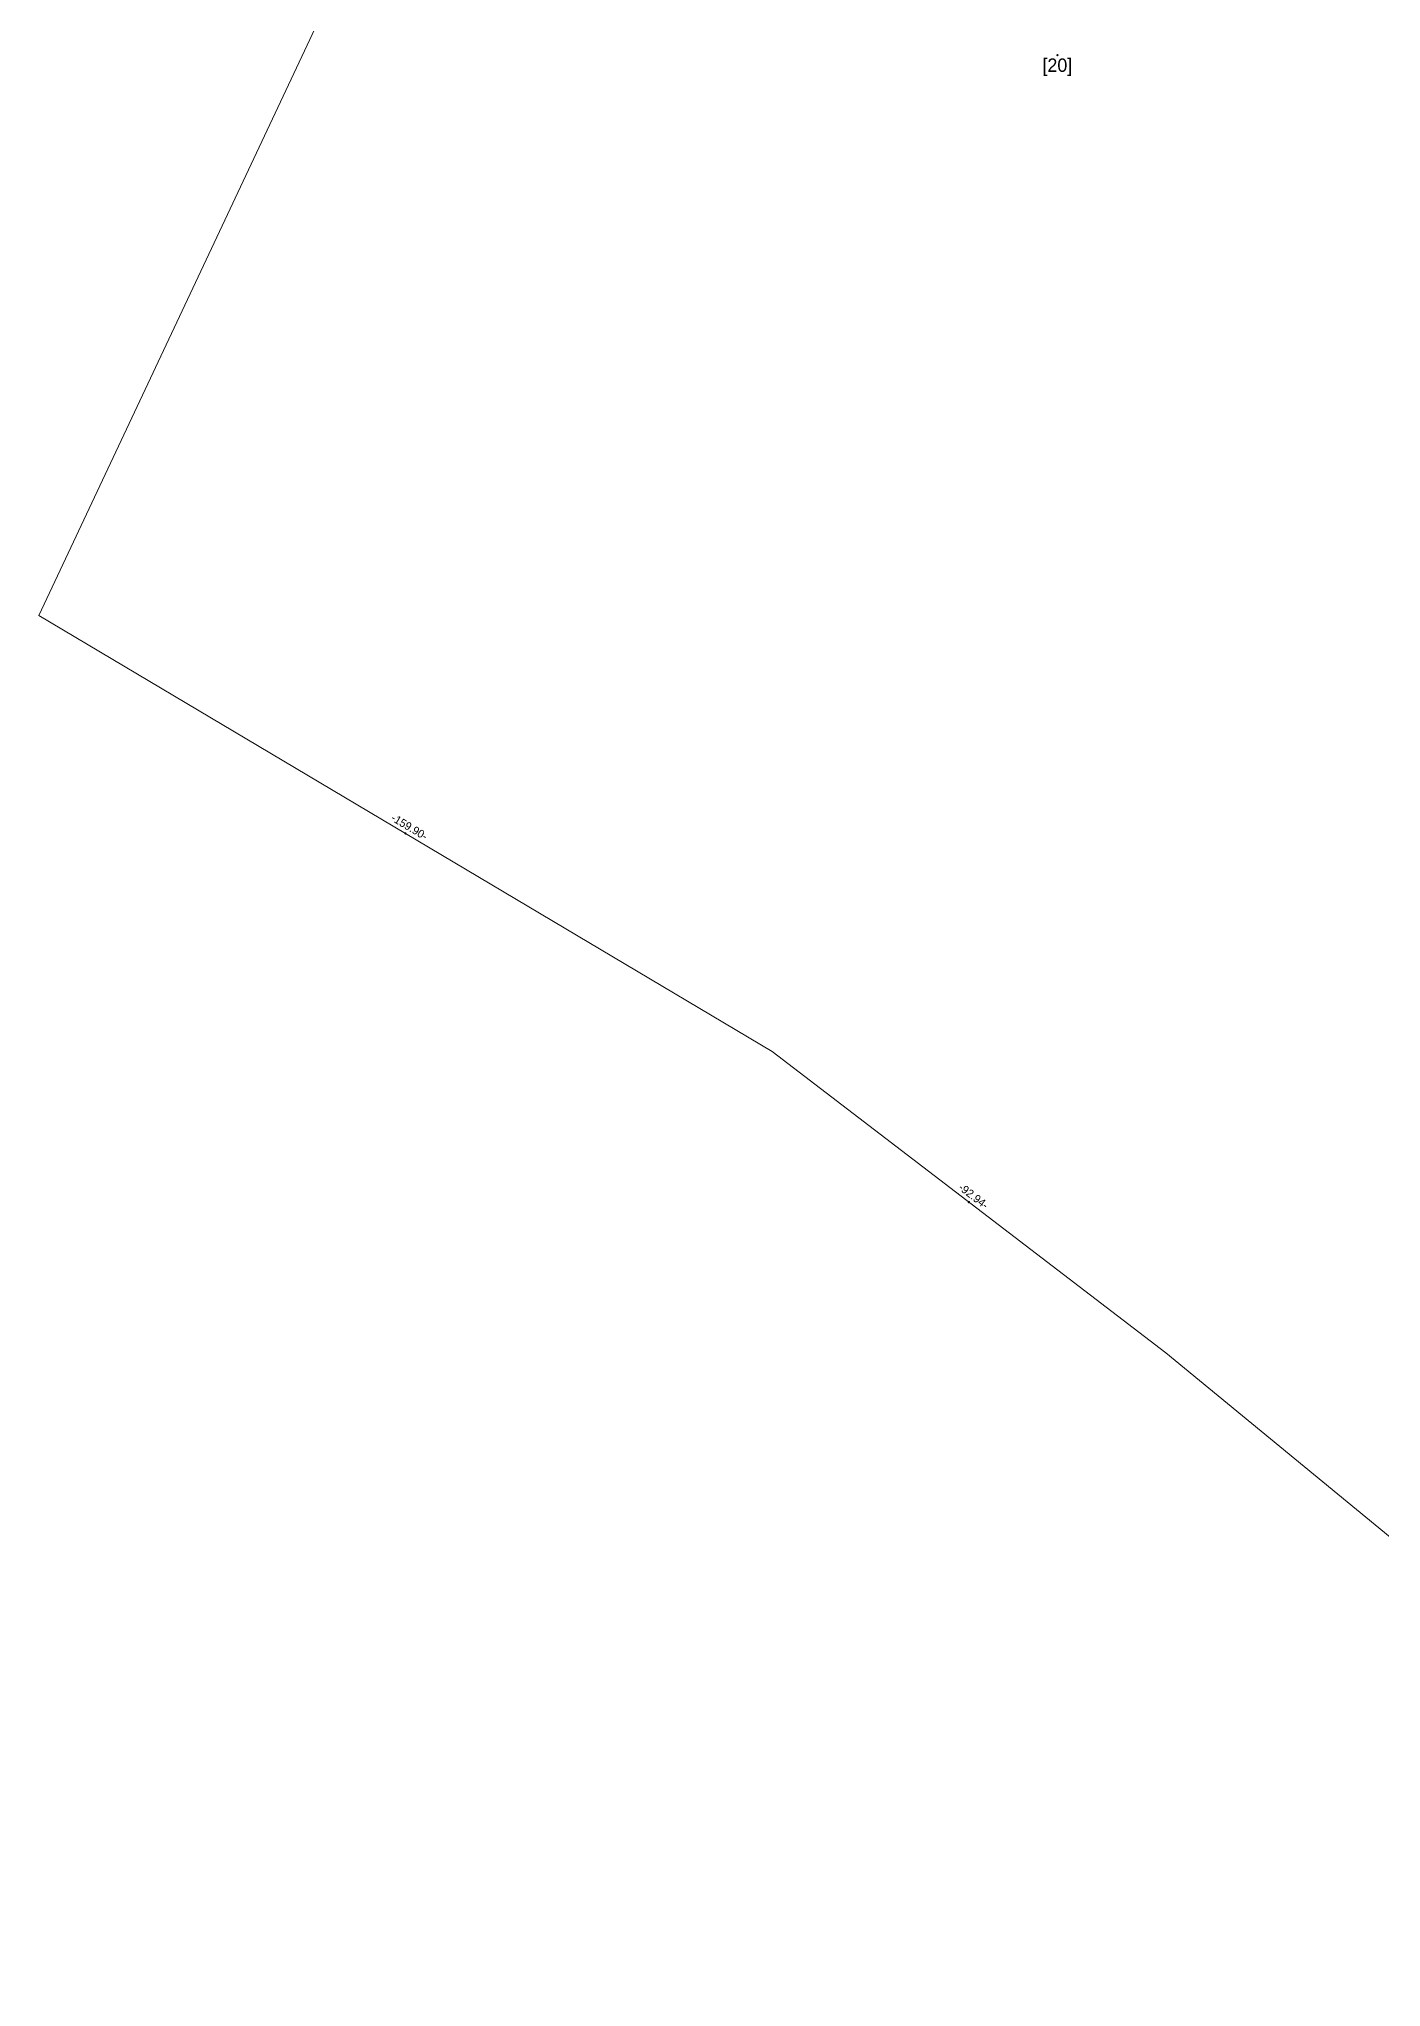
# Model space of a CAD drawing. Extents: x 197107 to 198911, y 664738 to 665947.
# Drawn here: x 197107.3 to 197358.9, y 664738.2 to 665103.4 of the extents above; entities that cross this region are included whole.
import ezdxf
from ezdxf.enums import TextEntityAlignment as Align

# ---------------------------------------------------------------- set-up
doc = ezdxf.new("R2010")
doc.units = 0
doc.header["$LTSCALE"] = 12.5
doc.header["$MEASUREMENT"] = 0
doc.layers.get('0').update_dxf_attribs({"lineweight": 0})
for name, color, linetype, lineweight in [('C1602_0', 1, 'Continuous', 0), ('C1603_0', 1, 'Continuous', 0), ('C1609_0', 1, 'Continuous', 0)]:
    doc.layers.add(name, color=color, linetype=linetype, lineweight=lineweight)
doc.styles.add('TAZAR_HEBTXT', font='HEBTXT.SHX')

# ---------------------------------------------------------------- blocks, each defined once
blk = doc.blocks.new('C1603')
blk.add_circle((0, 0), 0.1)
at = {"color": 1, "style": 'TAZAR_HEBTXT'}
blk.add_attdef('CROSS', text='', height=5, dxfattribs=at).set_placement((-0.03, 1.75), align=Align.MIDDLE)
at = {"style": 'TAZAR_HEBTXT'}
blk.add_attdef('PARCEL_NAME', text='', height=2, dxfattribs=at).set_placement((-0.03, 1.75), align=Align.MIDDLE)
at = {"style": 'TAZAR_HEBTXT', "flags": 1}
for tag, p in [('PARCEL_STATUS', (0, -1.81)), ('PARCEL_SOURCE', (0, -4.76)), ('LEGAL_AREA', (0, -7.34)), ('CALC_AREA', (0, -10.15)), ('TABA_PLAN', (0, -17.38)), ('TABA_MIGRASH', (0, -19.9)), ('TABA_YEUD', (0, -22.63)), ('PARCEL_PREVIOUS', (0, -26.48)), ('GUSH_PREVIOUS', (0, -29.25)), ('COMMENT', (0, -32.98))]:
    blk.add_attdef(tag, text='', height=2, dxfattribs=at).set_placement(p, align=Align.MIDDLE)
blk.add_attdef('GUSH', (-2.8, -14.16), '', height=2, dxfattribs=at)
blk = doc.blocks.new('C1609')
blk.add_circle((0, 0), 0.1)
at = {"style": 'TAZAR_HEBTXT'}
for tag, p in [('RADIUS', (0.05, 3.11)), ('CALC_LENGTH', (0, 1.26)), ('LEGAL_LENGTH', (0, -1.15)), ('LINE_NAME', (-0.04, -3.3))]:
    blk.add_attdef(tag, text='', height=1.2, dxfattribs=at).set_placement(p, align=Align.MIDDLE)
at = {"style": 'TAZAR_HEBTXT', "flags": 1}
for tag, p in [('TOPO', (-0.07, -5.23)), ('COMMENT', (-0.07, -6.85))]:
    blk.add_attdef(tag, text='', height=1.2, dxfattribs=at).set_placement(p, align=Align.MIDDLE)

msp = doc.modelspace()

# ---------------------------------------------------------------- linework, layer by layer
at = {"layer": 'C1602_0'}
msp.add_lwpolyline([(197267.513, 665335.983), (197107.283, 664995.307), (197244.714, 664913.573), (197318.512, 664857.085), (197463.258, 664738.195), (197500.708, 664802.918), (197555.174, 664870.722), (197542.848, 664900.403), (197547.509, 664905.4), (197606.847, 664979.975), (197733.666, 665094.825), (197756.406, 665104.292)], dxfattribs=at)

# ---------------------------------------------------------------- block references
at = {"layer": 'C1603_0'}
ref = msp.add_blockref('C1603', (197298.191719, 665100.319183), dxfattribs=dict(at, xscale=1.25, yscale=1.25))
ref.add_attrib('PARCEL_NAME', '[20]', dxfattribs={"height": 2.5, "style": 'TAZAR_HEBTXT'}).set_placement((197298.191719, 665098.133268), align=Align.MIDDLE)
at = {"layer": 'C1609_0'}
ref = msp.add_blockref('C1609', (197175.9985, 664954.44), dxfattribs=dict(at, xscale=1.25, yscale=1.25, rotation=329.25888519))
ref.add_attrib('LEGAL_LENGTH', '-159.90-', dxfattribs={"height": 1.5, "rotation": 329.25888519, "style": 'TAZAR_HEBTXT'}).set_placement((197176.73126, 664955.672094), align=Align.MIDDLE)
ref = msp.add_blockref('C1609', (197281.613, 664885.329), dxfattribs=dict(at, xscale=1.25, yscale=1.25, rotation=322.56808274))
ref.add_attrib('LEGAL_LENGTH', '-92.94-', dxfattribs={"height": 1.5, "rotation": 322.56808274, "style": 'TAZAR_HEBTXT'}).set_placement((197282.484322, 664886.467328), align=Align.MIDDLE)

doc.saveas('drawing.dxf')
